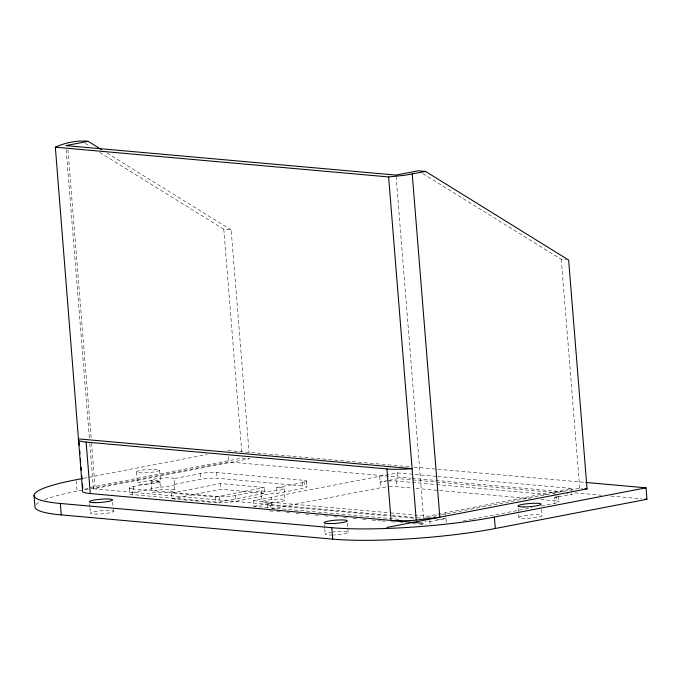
<?xml version="1.0" encoding="UTF-8"?>
<svg xmlns="http://www.w3.org/2000/svg" width="681" height="681" viewBox="0 0 681 681"><rect width="100%" height="100%" fill="white"/><g stroke="black" fill="none" stroke-linecap="round" stroke-linejoin="round"><path stroke-width="0.51" stroke-dasharray="3.4 2.55" d="M84.597 489.281L95.025 486.447L242.223 458.083L249.561 458.739L93.442 488.813L89.781 443.271M83.457 478.326L87.611 477.526M88.649 477.33L207.067 454.508M44.605 499.692A115.872 15.927 -4.6 0 1 77.106 491.171L228.765 461.948L410.864 478.207M132.361 494.576L131.901 488.856A11.586 1.592 -4.6 0 1 133.485 486.481L159.899 481.39L160.358 487.111L133.944 492.201A11.586 1.592 -4.6 0 0 132.361 494.576L219.665 502.365A11.586 1.592 -4.6 0 0 235.924 501.301L261.649 496.347A11.586 1.592 -4.6 0 1 277.099 493.367L302.832 488.413A11.586 1.592 -4.6 0 0 304.416 486.038L303.956 480.318L216.652 472.52A11.586 1.592 -4.6 0 0 200.393 473.584L173.978 478.675L174.949 490.329A11.586 1.592 -4.6 0 1 156.741 492.908A11.586 1.592 -4.6 0 1 158.682 490.005A11.586 1.592 -4.6 0 1 174.949 490.329M174.438 484.395L200.852 479.305A11.586 1.592 -4.6 0 1 217.111 478.241L304.416 486.038M171.476 493.035L220.542 483.578L264.56 487.511L265.02 493.231L215.954 502.68L171.935 498.756L171.476 493.035L215.494 496.96L264.56 487.511M171.935 498.756L221.002 489.298L265.02 493.231M131.901 488.856L219.205 496.645A11.586 1.592 -4.6 0 0 235.464 495.581L261.189 490.626A11.586 1.592 -4.6 0 0 279.917 490.116A11.586 1.592 -4.6 0 0 276.639 487.647L277.099 493.367M276.639 487.647L302.373 482.693A11.586 1.592 -4.6 0 0 303.956 480.318M398.598 519.28L253.919 506.366L253.46 500.646L397.534 472.886L436.606 476.377M253.919 506.366L271.762 502.927A11.586 1.592 -4.6 0 0 270.178 505.302L270.408 508.162M388.085 480.514L380.151 482.046A11.586 1.592 -4.6 0 1 385.591 481.271M389.072 480.326L397.993 478.607L411.724 479.833M386.059 486.992A11.586 1.592 -4.6 0 0 380.611 487.766L272.221 508.647L271.302 497.207M572.083 492.252L571.776 488.439L427.702 516.198L389.685 512.81M417.24 517.722L423.591 518.284L426.715 517.688M427.753 517.483L440.241 515.074M441.279 514.879L579.71 488.209L582.851 488.481M446.31 522.293L446.004 518.479L428.162 521.918L424.995 521.637M541.31 505.932L554.853 503.319L554.394 497.598L572.236 494.159L566.958 493.691M463.14 520.991L471.482 519.382M472.52 519.186L531.929 507.737M159.899 481.39L158.477 481.458A11.586 1.592 -4.6 0 1 155.2 478.99A11.586 1.592 -4.6 0 1 173.927 478.479L173.978 478.675M160.358 487.111L161.874 487.043A11.586 1.592 -4.6 0 0 174.489 484.608M99.69 152.365L223.819 229.284L231.157 229.94L249.05 452.38M422.773 173.578L561.297 259.401L566.541 259.87M227.846 450.507L409.936 466.766M414.176 467.14L584.621 482.352M437.662 476.47L571.776 488.439M411.92 478.3L565.434 491.997M574.96 492.848L601.425 495.215M610.951 496.066L641.655 498.807M412.78 479.926L557.45 492.84M388.604 481.024A11.586 1.592 -4.6 0 1 396.41 480.982L435.508 484.472M436.564 484.566L548.58 494.568M389.072 486.745A11.586 1.592 -4.6 0 1 396.87 486.702L411.664 488.022M415.887 488.396L530.022 498.586M540.586 499.531L556.437 500.944L555.977 495.223M253.46 500.646L388.63 512.716M93.442 488.813L390.783 515.355M391.847 515.449L416.185 517.628M270.178 505.302L388.536 515.866M392.758 516.249L414.95 518.224M272.749 511.21L270.638 511.022A11.586 1.592 -4.6 0 1 269.038 510.793M276.98 511.593L282.257 512.061M286.488 512.435L291.774 512.912M295.997 513.287L301.283 513.755M305.514 514.138L310.791 514.606M315.022 514.981L320.308 515.457M324.531 515.832L329.817 516.309M334.039 516.683L339.325 517.151M343.556 517.534L348.834 518.003M353.064 518.377L358.351 518.854M362.573 519.228L367.859 519.705M372.081 520.08L380.543 520.837M381.598 520.931L386.876 521.399M391.107 521.774L396.393 522.25M400.615 522.625L402.735 522.812M412.243 523.663L415.41 523.944M419.641 524.327L425.983 524.889M107.019 153.021L231.157 229.94M85.295 143.453L89.79 146.236M561.297 259.401L579.71 488.209M558.556 496.194L559.016 501.914M553.934 491.878L554.24 495.691M541.523 509.397L542.025 515.636A11.586 1.592 -4.6 0 1 524.71 518.386A11.586 1.592 -4.6 0 1 524.693 515.619A11.586 1.592 -4.6 0 1 542.025 515.636M518.173 508.103L518.59 513.304M518.675 514.342L518.931 517.458M445.544 512.759L445.851 516.573M429.822 520.497L430.128 524.31M396.061 176.141L423.591 518.284M397.534 472.886L397.993 478.607M396.41 480.982L396.87 486.702M379.692 476.325L380.611 487.766M347.421 523.093L348.17 532.448M324.428 524.6L324.684 527.715M324.76 528.754L325.186 533.955M306.527 481.28L306.986 487M302.373 482.693L302.832 488.413M284.079 488.711L284.998 500.152A11.586 1.592 -4.6 0 1 266.79 502.731A11.586 1.592 -4.6 0 1 268.723 499.828A11.586 1.592 -4.6 0 1 284.998 500.152M267.599 504.34L268.059 510.06M261.189 490.626L261.649 496.347M261.547 495.938L262.006 501.659M223.819 229.284L241.712 451.724M235.464 495.581L235.924 501.301M228.348 456.747L228.765 461.948M220.542 483.578L221.002 489.298M219.205 496.645L219.665 502.365M216.652 472.52L217.111 478.241M215.494 496.96L215.954 502.68M200.393 473.584L200.852 479.305M159.609 470.137A11.586 1.592 -4.6 0 1 142.286 472.895A11.586 1.592 -4.6 0 1 142.269 470.128A11.586 1.592 -4.6 0 1 159.609 470.137L160.529 481.578A11.586 1.592 -4.6 0 1 143.214 484.336A11.586 1.592 -4.6 0 1 143.189 481.569A11.586 1.592 -4.6 0 1 160.529 481.578M151.037 480.394L151.957 491.835M136.506 471.967L137.426 483.408M133.485 486.481L133.944 492.201M129.322 487.885L129.782 493.606M112.646 502.135L113.148 508.375M113.233 509.414L113.404 511.499A11.586 1.592 -4.6 0 1 95.187 514.078A11.586 1.592 -4.6 0 1 97.128 511.167A11.586 1.592 -4.6 0 1 113.404 511.499M67.93 149.599L91.194 438.777M91.535 443.016L95.025 486.447M66.168 149.854L89.356 437.968M89.662 503.642L89.909 506.758M89.994 507.805L90.411 512.997M76.272 480.769L77.106 491.171M35.94 504.689A115.872 15.927 -4.6 0 1 39.907 501.82M331.902 532.125A11.586 1.592 -4.6 0 1 348.195 532.167A11.586 1.592 -4.6 0 1 333.579 534.985M332.617 535.019A11.586 1.592 -4.6 0 1 325.16 534.236A11.586 1.592 -4.6 0 1 331 532.261M556.437 500.944A11.586 1.592 -4.6 0 1 554.853 503.319M446.004 518.479A11.586 1.592 -4.6 0 1 434.614 519.646M558.454 495.785A11.586 1.592 -4.6 0 1 554.394 497.598"/><path stroke-width="1.02" d="M422.986 523.263L90.275 493.563A34.765 4.776 -4.6 0 1 82.554 490.66L55.34 147.198C65.342 142.652 77.14 140.15 88.13 141.316L101.622 149.675M88.13 141.316L65.827 145.615L395.976 175.085L418.279 170.786L425.616 171.442L568.635 260.057L587.048 488.856L386.765 527.452M55.34 147.198L388.63 176.941L404.557 175.289L425.616 171.442M82.418 478.53L76.187 479.73A115.872 15.927 -4.6 0 0 60.345 503.472L61.264 514.904L332.72 539.139A115.872 15.927 -4.6 0 0 495.291 528.499L646.95 499.275L646.031 487.834L585.686 482.446M60.345 503.472L331.8 527.698A115.872 15.927 -4.6 0 0 494.372 517.058L646.031 487.834M78.809 438.913L412.099 468.664L410.337 468.809A34.765 4.776 -4.6 0 1 386.936 468.937L86.129 442.08A34.765 4.776 -4.6 0 1 78.409 439.185M584.945 488.669L587.048 488.856M644.83 499.088L646.95 499.275M494.372 517.058L495.291 528.499M412.235 174.021L439.849 517.22L414.474 520.293A34.765 4.776 -4.6 0 1 391.073 520.412L386.936 468.937M388.63 176.941L416.244 520.148M331.8 527.698L332.72 539.139M86.129 442.08L90.275 493.563M79.064 442.063L79.311 445.221M79.737 450.473L79.992 453.623M80.418 458.875L80.664 462.024M81.09 467.285L81.345 470.435M81.763 475.687L82.018 478.837M82.444 484.089L82.784 488.294M34.05 495.41L34.969 506.851A115.872 15.927 -4.6 0 0 61.264 514.904M523.791 506.945A11.586 1.592 -4.6 0 0 541.106 504.195A11.586 1.592 -4.6 0 0 523.774 504.178A11.586 1.592 -4.6 0 0 523.791 506.945M94.267 502.638A11.586 1.592 -4.6 0 0 112.484 500.058A11.586 1.592 -4.6 0 0 96.208 499.735A11.586 1.592 -4.6 0 0 94.267 502.638M329.042 523.595A11.586 1.592 -4.6 0 0 347.25 521.008A11.586 1.592 -4.6 0 0 330.983 520.684A11.586 1.592 -4.6 0 0 329.042 523.595"/></g></svg>
